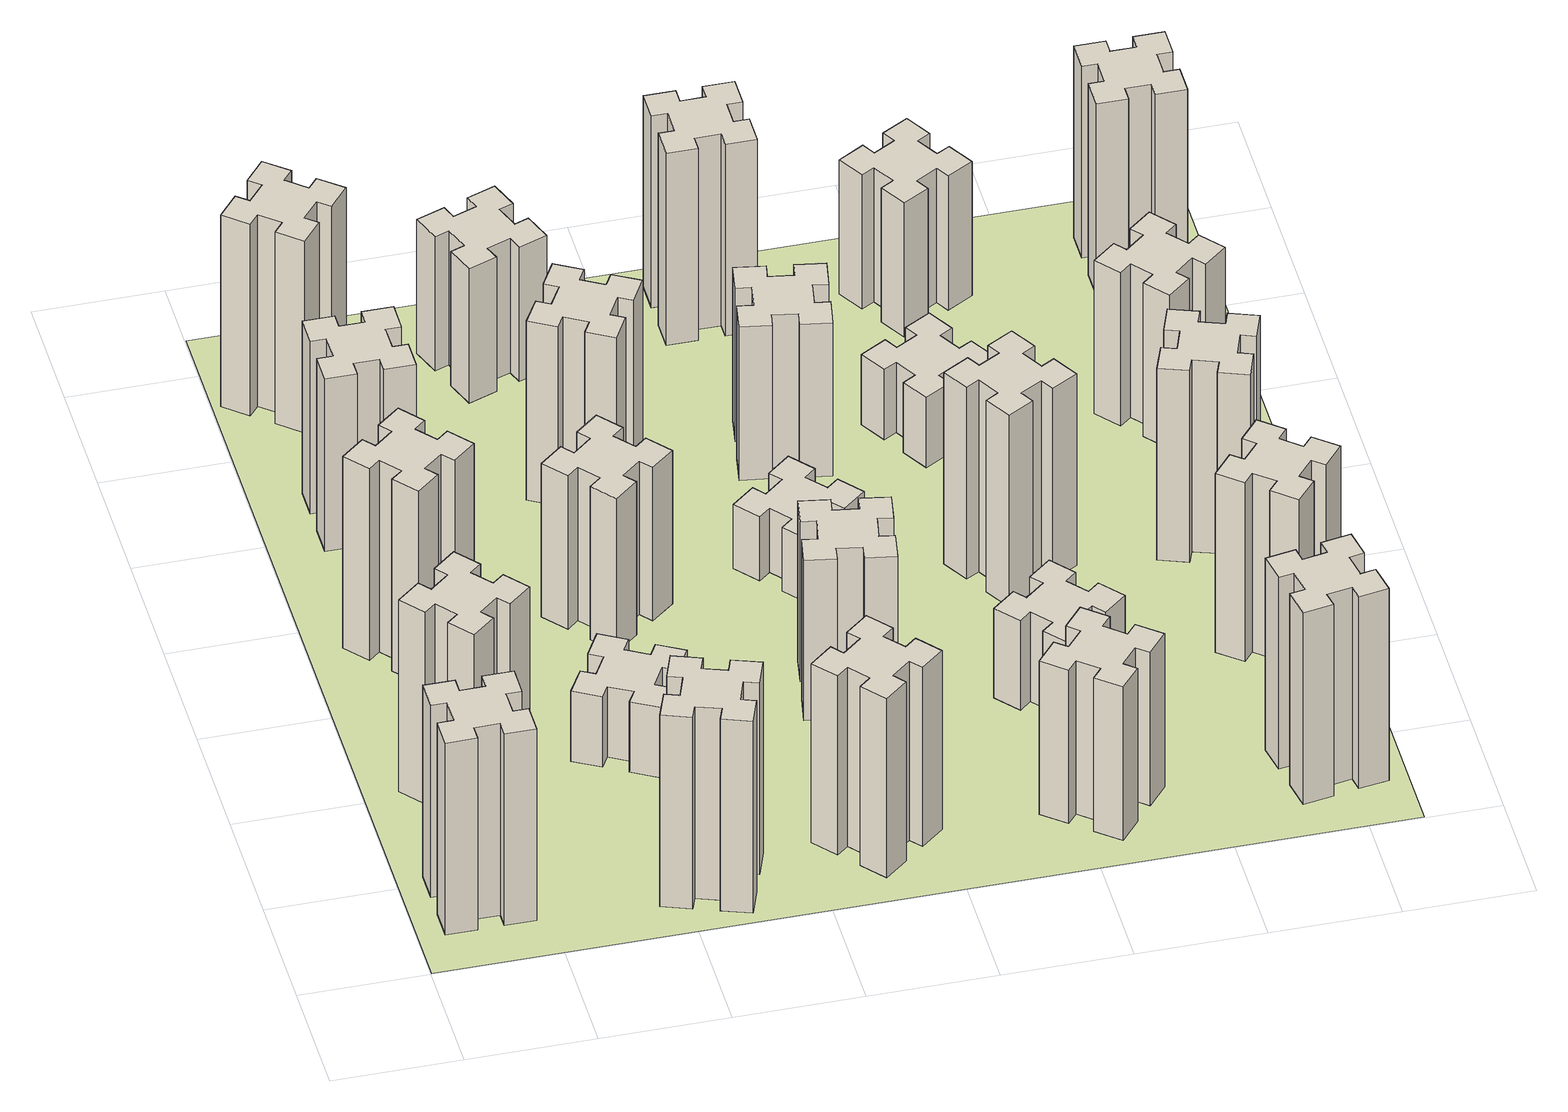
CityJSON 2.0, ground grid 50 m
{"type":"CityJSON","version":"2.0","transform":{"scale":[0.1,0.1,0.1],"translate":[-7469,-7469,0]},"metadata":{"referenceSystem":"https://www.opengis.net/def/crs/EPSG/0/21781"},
"CityObjects":{
"building1":{"type":"Building","attributes":{"class":"1000","function":"1000","usage":"1000","yearOfConstruction":2016,"roofType":"1000","measuredHeight":90,"storeysAboveGround":30,"storeysBelowGround":0},"geometry":[{"type":"Solid","lod":"1","boundaries":[[[[0,1,2,3,4,5,6,7,8,9,10,11,12,13,14,15,16,17,18,19]],[[17,16,20,21]],[[16,15,22,20]],[[15,14,23,22]],[[14,13,24,23]],[[13,12,25,24]],[[12,11,26,25]],[[11,10,27,26]],[[10,9,28,27]],[[9,8,29,28]],[[8,7,30,29]],[[7,6,31,30]],[[6,5,32,31]],[[5,4,33,32]],[[4,3,34,33]],[[3,2,35,34]],[[2,1,36,35]],[[1,0,37,36]],[[0,19,38,37]],[[19,18,39,38]],[[18,17,21,39]],[[24,25,26,27,28,29,30,31,32,33,34,35,36,37,38,39,21,20,22,23]]]]}]},
"building2":{"type":"Building","attributes":{"class":"1000","function":"1000","usage":"1000","yearOfConstruction":2016,"roofType":"1000","measuredHeight":90,"storeysAboveGround":30,"storeysBelowGround":0},"geometry":[{"type":"Solid","lod":"1","boundaries":[[[[40,41,42,43,44,45,46,47,48,49,50,51,52,53,54,55,56,57,58,59]],[[57,56,60,61]],[[56,55,62,60]],[[55,54,63,62]],[[54,53,64,63]],[[53,52,65,64]],[[52,51,66,65]],[[51,50,67,66]],[[50,49,68,67]],[[49,48,69,68]],[[48,47,70,69]],[[47,46,71,70]],[[46,45,72,71]],[[45,44,73,72]],[[44,43,74,73]],[[43,42,75,74]],[[42,41,76,75]],[[41,40,77,76]],[[40,59,78,77]],[[59,58,79,78]],[[58,57,61,79]],[[64,65,66,67,68,69,70,71,72,73,74,75,76,77,78,79,61,60,62,63]]]]}]},
"building3":{"type":"Building","attributes":{"class":"1000","function":"1000","usage":"1000","yearOfConstruction":2016,"roofType":"1000","measuredHeight":90,"storeysAboveGround":30,"storeysBelowGround":0},"geometry":[{"type":"Solid","lod":"1","boundaries":[[[[80,81,82,83,84,85,86,87,88,89,90,91,92,93,94,95,96,97,98,99]],[[97,96,100,101]],[[96,95,102,100]],[[95,94,103,102]],[[94,93,104,103]],[[93,92,105,104]],[[92,91,106,105]],[[91,90,107,106]],[[90,89,108,107]],[[89,88,109,108]],[[88,87,110,109]],[[87,86,111,110]],[[86,85,112,111]],[[85,84,113,112]],[[84,83,114,113]],[[83,82,115,114]],[[82,81,116,115]],[[81,80,117,116]],[[80,99,118,117]],[[99,98,119,118]],[[98,97,101,119]],[[104,105,106,107,108,109,110,111,112,113,114,115,116,117,118,119,101,100,102,103]]]]}]},
"building4":{"type":"Building","attributes":{"class":"1000","function":"1000","usage":"1000","yearOfConstruction":2016,"roofType":"1000","measuredHeight":81,"storeysAboveGround":30,"storeysBelowGround":0},"geometry":[{"type":"Solid","lod":"1","boundaries":[[[[120,121,122,123,124,125,126,127,128,129,130,131,132,133,134,135,136,137,138,139]],[[137,136,140,141]],[[136,135,142,140]],[[135,134,143,142]],[[134,133,144,143]],[[133,132,145,144]],[[132,131,146,145]],[[131,130,147,146]],[[130,129,148,147]],[[129,128,149,148]],[[128,127,150,149]],[[127,126,151,150]],[[126,125,152,151]],[[125,124,153,152]],[[124,123,154,153]],[[123,122,155,154]],[[122,121,156,155]],[[121,120,157,156]],[[120,139,158,157]],[[139,138,159,158]],[[138,137,141,159]],[[144,145,146,147,148,149,150,151,152,153,154,155,156,157,158,159,141,140,142,143]]]]}]},
"building5":{"type":"Building","attributes":{"class":"1000","function":"1000","usage":"1000","yearOfConstruction":2016,"roofType":"1000","measuredHeight":90,"storeysAboveGround":30,"storeysBelowGround":0},"geometry":[{"type":"Solid","lod":"1","boundaries":[[[[160,161,162,163,164,165,166,167,168,169,170,171,172,173,174,175,176,177,178,179]],[[177,176,180,181]],[[176,175,182,180]],[[175,174,183,182]],[[174,173,184,183]],[[173,172,185,184]],[[172,171,186,185]],[[171,170,187,186]],[[170,169,188,187]],[[169,168,189,188]],[[168,167,190,189]],[[167,166,191,190]],[[166,165,192,191]],[[165,164,193,192]],[[164,163,194,193]],[[163,162,195,194]],[[162,161,196,195]],[[161,160,197,196]],[[160,179,198,197]],[[179,178,199,198]],[[178,177,181,199]],[[184,185,186,187,188,189,190,191,192,193,194,195,196,197,198,199,181,180,182,183]]]]}]},
"building6":{"type":"Building","attributes":{"class":"1000","function":"1000","usage":"1000","yearOfConstruction":2016,"roofType":"1000","measuredHeight":90,"storeysAboveGround":30,"storeysBelowGround":0},"geometry":[{"type":"Solid","lod":"1","boundaries":[[[[200,201,202,203,204,205,206,207,208,209,210,211,212,213,214,215,216,217,218,219]],[[217,216,220,221]],[[216,215,222,220]],[[215,214,223,222]],[[214,213,224,223]],[[213,212,225,224]],[[212,211,226,225]],[[211,210,227,226]],[[210,209,228,227]],[[209,208,229,228]],[[208,207,230,229]],[[207,206,231,230]],[[206,205,232,231]],[[205,204,233,232]],[[204,203,234,233]],[[203,202,235,234]],[[202,201,236,235]],[[201,200,237,236]],[[200,219,238,237]],[[219,218,239,238]],[[218,217,221,239]],[[224,225,226,227,228,229,230,231,232,233,234,235,236,237,238,239,221,220,222,223]]]]}]},
"building7":{"type":"Building","attributes":{"class":"1000","function":"1000","usage":"1000","yearOfConstruction":2016,"roofType":"1000","measuredHeight":33,"storeysAboveGround":30,"storeysBelowGround":0},"geometry":[{"type":"Solid","lod":"1","boundaries":[[[[240,241,242,243,244,245,246,247,248,249,250,251,252,253,254,255,256,257,258,259]],[[257,256,260,261]],[[256,255,262,260]],[[255,254,263,262]],[[254,253,264,263]],[[253,252,265,264]],[[252,251,266,265]],[[251,250,267,266]],[[250,249,268,267]],[[249,248,269,268]],[[248,247,270,269]],[[247,246,271,270]],[[246,245,272,271]],[[245,244,273,272]],[[244,243,274,273]],[[243,242,275,274]],[[242,241,276,275]],[[241,240,277,276]],[[240,259,278,277]],[[259,258,279,278]],[[258,257,261,279]],[[264,265,266,267,268,269,270,271,272,273,274,275,276,277,278,279,261,260,262,263]]]]}]},
"building8":{"type":"Building","attributes":{"class":"1000","function":"1000","usage":"1000","yearOfConstruction":2016,"roofType":"1000","measuredHeight":72,"storeysAboveGround":30,"storeysBelowGround":0},"geometry":[{"type":"Solid","lod":"1","boundaries":[[[[280,281,282,283,284,285,286,287,288,289,290,291,292,293,294,295,296,297,298,299]],[[297,296,300,301]],[[296,295,302,300]],[[295,294,303,302]],[[294,293,304,303]],[[293,292,305,304]],[[292,291,306,305]],[[291,290,307,306]],[[290,289,308,307]],[[289,288,309,308]],[[288,287,310,309]],[[287,286,311,310]],[[286,285,312,311]],[[285,284,313,312]],[[284,283,314,313]],[[283,282,315,314]],[[282,281,316,315]],[[281,280,317,316]],[[280,299,318,317]],[[299,298,319,318]],[[298,297,301,319]],[[304,305,306,307,308,309,310,311,312,313,314,315,316,317,318,319,301,300,302,303]]]]}]},
"building9":{"type":"Building","attributes":{"class":"1000","function":"1000","usage":"1000","yearOfConstruction":2016,"roofType":"1000","measuredHeight":84,"storeysAboveGround":30,"storeysBelowGround":0},"geometry":[{"type":"Solid","lod":"1","boundaries":[[[[320,321,322,323,324,325,326,327,328,329,330,331,332,333,334,335,336,337,338,339]],[[337,336,340,341]],[[336,335,342,340]],[[335,334,343,342]],[[334,333,344,343]],[[333,332,345,344]],[[332,331,346,345]],[[331,330,347,346]],[[330,329,348,347]],[[329,328,349,348]],[[328,327,350,349]],[[327,326,351,350]],[[326,325,352,351]],[[325,324,353,352]],[[324,323,354,353]],[[323,322,355,354]],[[322,321,356,355]],[[321,320,357,356]],[[320,339,358,357]],[[339,338,359,358]],[[338,337,341,359]],[[344,345,346,347,348,349,350,351,352,353,354,355,356,357,358,359,341,340,342,343]]]]}]},
"building10":{"type":"Building","attributes":{"class":"1000","function":"1000","usage":"1000","yearOfConstruction":2016,"roofType":"1000","measuredHeight":84,"storeysAboveGround":30,"storeysBelowGround":0},"geometry":[{"type":"Solid","lod":"1","boundaries":[[[[360,361,362,363,364,365,366,367,368,369,370,371,372,373,374,375,376,377,378,379]],[[377,376,380,381]],[[376,375,382,380]],[[375,374,383,382]],[[374,373,384,383]],[[373,372,385,384]],[[372,371,386,385]],[[371,370,387,386]],[[370,369,388,387]],[[369,368,389,388]],[[368,367,390,389]],[[367,366,391,390]],[[366,365,392,391]],[[365,364,393,392]],[[364,363,394,393]],[[363,362,395,394]],[[362,361,396,395]],[[361,360,397,396]],[[360,379,398,397]],[[379,378,399,398]],[[378,377,381,399]],[[384,385,386,387,388,389,390,391,392,393,394,395,396,397,398,399,381,380,382,383]]]]}]},
"building11":{"type":"Building","attributes":{"class":"1000","function":"1000","usage":"1000","yearOfConstruction":2016,"roofType":"1000","measuredHeight":63,"storeysAboveGround":30,"storeysBelowGround":0},"geometry":[{"type":"Solid","lod":"1","boundaries":[[[[400,401,402,403,404,405,406,407,408,409,410,411,412,413,414,415,416,417,418,419]],[[417,416,420,421]],[[416,415,422,420]],[[415,414,423,422]],[[414,413,424,423]],[[413,412,425,424]],[[412,411,426,425]],[[411,410,427,426]],[[410,409,428,427]],[[409,408,429,428]],[[408,407,430,429]],[[407,406,431,430]],[[406,405,432,431]],[[405,404,433,432]],[[404,403,434,433]],[[403,402,435,434]],[[402,401,436,435]],[[401,400,437,436]],[[400,419,438,437]],[[419,418,439,438]],[[418,417,421,439]],[[424,425,426,427,428,429,430,431,432,433,434,435,436,437,438,439,421,420,422,423]]]]}]},
"building12":{"type":"Building","attributes":{"class":"1000","function":"1000","usage":"1000","yearOfConstruction":2016,"roofType":"1000","measuredHeight":75,"storeysAboveGround":30,"storeysBelowGround":0},"geometry":[{"type":"Solid","lod":"1","boundaries":[[[[440,441,442,443,444,445,446,447,448,449,450,451,452,453,454,455,456,457,458,459]],[[457,456,460,461]],[[456,455,462,460]],[[455,454,463,462]],[[454,453,464,463]],[[453,452,465,464]],[[452,451,466,465]],[[451,450,467,466]],[[450,449,468,467]],[[449,448,469,468]],[[448,447,470,469]],[[447,446,471,470]],[[446,445,472,471]],[[445,444,473,472]],[[444,443,474,473]],[[443,442,475,474]],[[442,441,476,475]],[[441,440,477,476]],[[440,459,478,477]],[[459,458,479,478]],[[458,457,461,479]],[[464,465,466,467,468,469,470,471,472,473,474,475,476,477,478,479,461,460,462,463]]]]}]},
"building13":{"type":"Building","attributes":{"class":"1000","function":"1000","usage":"1000","yearOfConstruction":2016,"roofType":"1000","measuredHeight":30,"storeysAboveGround":30,"storeysBelowGround":0},"geometry":[{"type":"Solid","lod":"1","boundaries":[[[[480,481,482,483,484,485,486,487,488,489,490,491,492,493,494,495,496,497,498,499]],[[497,496,500,501]],[[496,495,502,500]],[[495,494,503,502]],[[494,493,504,503]],[[493,492,505,504]],[[492,491,506,505]],[[491,490,507,506]],[[490,489,508,507]],[[489,488,509,508]],[[488,487,510,509]],[[487,486,511,510]],[[486,485,512,511]],[[485,484,513,512]],[[484,483,514,513]],[[483,482,515,514]],[[482,481,516,515]],[[481,480,517,516]],[[480,499,518,517]],[[499,498,519,518]],[[498,497,501,519]],[[504,505,506,507,508,509,510,511,512,513,514,515,516,517,518,519,501,500,502,503]]]]}]},
"building14":{"type":"Building","attributes":{"class":"1000","function":"1000","usage":"1000","yearOfConstruction":2016,"roofType":"1000","measuredHeight":72,"storeysAboveGround":30,"storeysBelowGround":0},"geometry":[{"type":"Solid","lod":"1","boundaries":[[[[520,521,522,523,524,525,526,527,528,529,530,531,532,533,534,535,536,537,538,539]],[[537,536,540,541]],[[536,535,542,540]],[[535,534,543,542]],[[534,533,544,543]],[[533,532,545,544]],[[532,531,546,545]],[[531,530,547,546]],[[530,529,548,547]],[[529,528,549,548]],[[528,527,550,549]],[[527,526,551,550]],[[526,525,552,551]],[[525,524,553,552]],[[524,523,554,553]],[[523,522,555,554]],[[522,521,556,555]],[[521,520,557,556]],[[520,539,558,557]],[[539,538,559,558]],[[538,537,541,559]],[[544,545,546,547,548,549,550,551,552,553,554,555,556,557,558,559,541,540,542,543]]]]}]},
"building15":{"type":"Building","attributes":{"class":"1000","function":"1000","usage":"1000","yearOfConstruction":2016,"roofType":"1000","measuredHeight":72,"storeysAboveGround":30,"storeysBelowGround":0},"geometry":[{"type":"Solid","lod":"1","boundaries":[[[[560,561,562,563,564,565,566,567,568,569,570,571,572,573,574,575,576,577,578,579]],[[577,576,580,581]],[[576,575,582,580]],[[575,574,583,582]],[[574,573,584,583]],[[573,572,585,584]],[[572,571,586,585]],[[571,570,587,586]],[[570,569,588,587]],[[569,568,589,588]],[[568,567,590,589]],[[567,566,591,590]],[[566,565,592,591]],[[565,564,593,592]],[[564,563,594,593]],[[563,562,595,594]],[[562,561,596,595]],[[561,560,597,596]],[[560,579,598,597]],[[579,578,599,598]],[[578,577,581,599]],[[584,585,586,587,588,589,590,591,592,593,594,595,596,597,598,599,581,580,582,583]]]]}]},
"building16":{"type":"Building","attributes":{"class":"1000","function":"1000","usage":"1000","yearOfConstruction":2016,"roofType":"1000","measuredHeight":90,"storeysAboveGround":30,"storeysBelowGround":0},"geometry":[{"type":"Solid","lod":"1","boundaries":[[[[600,601,602,603,604,605,606,607,608,609,610,611,612,613,614,615,616,617,618,619]],[[617,616,620,621]],[[616,615,622,620]],[[615,614,623,622]],[[614,613,624,623]],[[613,612,625,624]],[[612,611,626,625]],[[611,610,627,626]],[[610,609,628,627]],[[609,608,629,628]],[[608,607,630,629]],[[607,606,631,630]],[[606,605,632,631]],[[605,604,633,632]],[[604,603,634,633]],[[603,602,635,634]],[[602,601,636,635]],[[601,600,637,636]],[[600,619,638,637]],[[619,618,639,638]],[[618,617,621,639]],[[624,625,626,627,628,629,630,631,632,633,634,635,636,637,638,639,621,620,622,623]]]]}]},
"building17":{"type":"Building","attributes":{"class":"1000","function":"1000","usage":"1000","yearOfConstruction":2016,"roofType":"1000","measuredHeight":42,"storeysAboveGround":30,"storeysBelowGround":0},"geometry":[{"type":"Solid","lod":"1","boundaries":[[[[640,641,642,643,644,645,646,647,648,649,650,651,652,653,654,655,656,657,658,659]],[[657,656,660,661]],[[656,655,662,660]],[[655,654,663,662]],[[654,653,664,663]],[[653,652,665,664]],[[652,651,666,665]],[[651,650,667,666]],[[650,649,668,667]],[[649,648,669,668]],[[648,647,670,669]],[[647,646,671,670]],[[646,645,672,671]],[[645,644,673,672]],[[644,643,674,673]],[[643,642,675,674]],[[642,641,676,675]],[[641,640,677,676]],[[640,659,678,677]],[[659,658,679,678]],[[658,657,661,679]],[[664,665,666,667,668,669,670,671,672,673,674,675,676,677,678,679,661,660,662,663]]]]}]},
"building18":{"type":"Building","attributes":{"class":"1000","function":"1000","usage":"1000","yearOfConstruction":2016,"roofType":"1000","measuredHeight":90,"storeysAboveGround":30,"storeysBelowGround":0},"geometry":[{"type":"Solid","lod":"1","boundaries":[[[[680,681,682,683,684,685,686,687,688,689,690,691,692,693,694,695,696,697,698,699]],[[697,696,700,701]],[[696,695,702,700]],[[695,694,703,702]],[[694,693,704,703]],[[693,692,705,704]],[[692,691,706,705]],[[691,690,707,706]],[[690,689,708,707]],[[689,688,709,708]],[[688,687,710,709]],[[687,686,711,710]],[[686,685,712,711]],[[685,684,713,712]],[[684,683,714,713]],[[683,682,715,714]],[[682,681,716,715]],[[681,680,717,716]],[[680,699,718,717]],[[699,698,719,718]],[[698,697,701,719]],[[704,705,706,707,708,709,710,711,712,713,714,715,716,717,718,719,701,700,702,703]]]]}]},
"building19":{"type":"Building","attributes":{"class":"1000","function":"1000","usage":"1000","yearOfConstruction":2016,"roofType":"1000","measuredHeight":33,"storeysAboveGround":30,"storeysBelowGround":0},"geometry":[{"type":"Solid","lod":"1","boundaries":[[[[720,721,722,723,724,725,726,727,728,729,730,731,732,733,734,735,736,737,738,739]],[[737,736,740,741]],[[736,735,742,740]],[[735,734,743,742]],[[734,733,744,743]],[[733,732,745,744]],[[732,731,746,745]],[[731,730,747,746]],[[730,729,748,747]],[[729,728,749,748]],[[728,727,750,749]],[[727,726,751,750]],[[726,725,752,751]],[[725,724,753,752]],[[724,723,754,753]],[[723,722,755,754]],[[722,721,756,755]],[[721,720,757,756]],[[720,739,758,757]],[[739,738,759,758]],[[738,737,741,759]],[[744,745,746,747,748,749,750,751,752,753,754,755,756,757,758,759,741,740,742,743]]]]}]},
"building20":{"type":"Building","attributes":{"class":"1000","function":"1000","usage":"1000","yearOfConstruction":2016,"roofType":"1000","measuredHeight":90,"storeysAboveGround":30,"storeysBelowGround":0},"geometry":[{"type":"Solid","lod":"1","boundaries":[[[[760,761,762,763,764,765,766,767,768,769,770,771,772,773,774,775,776,777,778,779]],[[777,776,780,781]],[[776,775,782,780]],[[775,774,783,782]],[[774,773,784,783]],[[773,772,785,784]],[[772,771,786,785]],[[771,770,787,786]],[[770,769,788,787]],[[769,768,789,788]],[[768,767,790,789]],[[767,766,791,790]],[[766,765,792,791]],[[765,764,793,792]],[[764,763,794,793]],[[763,762,795,794]],[[762,761,796,795]],[[761,760,797,796]],[[760,779,798,797]],[[779,778,799,798]],[[778,777,781,799]],[[784,785,786,787,788,789,790,791,792,793,794,795,796,797,798,799,781,780,782,783]]]]}]},
"building21":{"type":"Building","attributes":{"class":"1000","function":"1000","usage":"1000","yearOfConstruction":2016,"roofType":"1000","measuredHeight":63,"storeysAboveGround":30,"storeysBelowGround":0},"geometry":[{"type":"Solid","lod":"1","boundaries":[[[[800,801,802,803,804,805,806,807,808,809,810,811,812,813,814,815,816,817,818,819]],[[817,816,820,821]],[[816,815,822,820]],[[815,814,823,822]],[[814,813,824,823]],[[813,812,825,824]],[[812,811,826,825]],[[811,810,827,826]],[[810,809,828,827]],[[809,808,829,828]],[[808,807,830,829]],[[807,806,831,830]],[[806,805,832,831]],[[805,804,833,832]],[[804,803,834,833]],[[803,802,835,834]],[[802,801,836,835]],[[801,800,837,836]],[[800,819,838,837]],[[819,818,839,838]],[[818,817,821,839]],[[824,825,826,827,828,829,830,831,832,833,834,835,836,837,838,839,821,820,822,823]]]]}]},
"building22":{"type":"Building","attributes":{"class":"1000","function":"1000","usage":"1000","yearOfConstruction":2016,"roofType":"1000","measuredHeight":84,"storeysAboveGround":30,"storeysBelowGround":0},"geometry":[{"type":"Solid","lod":"1","boundaries":[[[[840,841,842,843,844,845,846,847,848,849,850,851,852,853,854,855,856,857,858,859]],[[857,856,860,861]],[[856,855,862,860]],[[855,854,863,862]],[[854,853,864,863]],[[853,852,865,864]],[[852,851,866,865]],[[851,850,867,866]],[[850,849,868,867]],[[849,848,869,868]],[[848,847,870,869]],[[847,846,871,870]],[[846,845,872,871]],[[845,844,873,872]],[[844,843,874,873]],[[843,842,875,874]],[[842,841,876,875]],[[841,840,877,876]],[[840,859,878,877]],[[859,858,879,878]],[[858,857,861,879]],[[864,865,866,867,868,869,870,871,872,873,874,875,876,877,878,879,861,860,862,863]]]]}]},
"building23":{"type":"Building","attributes":{"class":"1000","function":"1000","usage":"1000","yearOfConstruction":2016,"roofType":"1000","measuredHeight":90,"storeysAboveGround":30,"storeysBelowGround":0},"geometry":[{"type":"Solid","lod":"1","boundaries":[[[[880,881,882,883,884,885,886,887,888,889,890,891,892,893,894,895,896,897,898,899]],[[897,896,900,901]],[[896,895,902,900]],[[895,894,903,902]],[[894,893,904,903]],[[893,892,905,904]],[[892,891,906,905]],[[891,890,907,906]],[[890,889,908,907]],[[889,888,909,908]],[[888,887,910,909]],[[887,886,911,910]],[[886,885,912,911]],[[885,884,913,912]],[[884,883,914,913]],[[883,882,915,914]],[[882,881,916,915]],[[881,880,917,916]],[[880,899,918,917]],[[899,898,919,918]],[[898,897,901,919]],[[904,905,906,907,908,909,910,911,912,913,914,915,916,917,918,919,901,900,902,903]]]]}]},
"building24":{"type":"Building","attributes":{"class":"1000","function":"1000","usage":"1000","yearOfConstruction":2016,"roofType":"1000","measuredHeight":72,"storeysAboveGround":30,"storeysBelowGround":0},"geometry":[{"type":"Solid","lod":"1","boundaries":[[[[920,921,922,923,924,925,926,927,928,929,930,931,932,933,934,935,936,937,938,939]],[[937,936,940,941]],[[936,935,942,940]],[[935,934,943,942]],[[934,933,944,943]],[[933,932,945,944]],[[932,931,946,945]],[[931,930,947,946]],[[930,929,948,947]],[[929,928,949,948]],[[928,927,950,949]],[[927,926,951,950]],[[926,925,952,951]],[[925,924,953,952]],[[924,923,954,953]],[[923,922,955,954]],[[922,921,956,955]],[[921,920,957,956]],[[920,939,958,957]],[[939,938,959,958]],[[938,937,941,959]],[[944,945,946,947,948,949,950,951,952,953,954,955,956,957,958,959,941,940,942,943]]]]}]},
"building25":{"type":"Building","attributes":{"class":"1000","function":"1000","usage":"1000","yearOfConstruction":2016,"roofType":"1000","measuredHeight":90,"storeysAboveGround":30,"storeysBelowGround":0},"geometry":[{"type":"Solid","lod":"1","boundaries":[[[[960,961,962,963,964,965,966,967,968,969,970,971,972,973,974,975,976,977,978,979]],[[977,976,980,981]],[[976,975,982,980]],[[975,974,983,982]],[[974,973,984,983]],[[973,972,985,984]],[[972,971,986,985]],[[971,970,987,986]],[[970,969,988,987]],[[969,968,989,988]],[[968,967,990,989]],[[967,966,991,990]],[[966,965,992,991]],[[965,964,993,992]],[[964,963,994,993]],[[963,962,995,994]],[[962,961,996,995]],[[961,960,997,996]],[[960,979,998,997]],[[979,978,999,998]],[[978,977,981,999]],[[984,985,986,987,988,989,990,991,992,993,994,995,996,997,998,999,981,980,982,983]]]]}]},
"landuse1":{"type":"LandUse","attributes":{"name":"plot1","function":"1010"},"geometry":[{"type":"MultiSurface","lod":"1","boundaries":[[[1000,1001,1002,1003]]]}]}
},
"vertices":[
[165,425,0],[165,325,0],[105,325,0],[105,205,0],[225,205,0],[225,265,0],[325,265,0],[325,205,0],[445,205,0],[445,325,0],[385,325,0],[385,425,0],[445,425,0],[445,545,0],[325,545,0],[325,485,0],[225,485,0],[225,545,0],[105,545,0],[105,425,0],[225,485,900],[225,545,900],[325,485,900],[325,545,900],[445,545,900],[445,425,900],[385,425,900],[385,325,900],[445,325,900],[445,205,900],[325,205,900],[325,265,900],[225,265,900],[225,205,900],[105,205,900],[105,325,900],[165,325,900],[165,425,900],[105,425,900],[105,545,900],
[492,1048,0],[427,1124,0],[473,1163,0],[396,1255,0],[304,1178,0],[343,1132,0],[266,1067,0],[228,1113,0],[136,1036,0],[213,944,0],[259,983,0],[323,906,0],[277,868,0],[354,776,0],[446,853,0],[408,899,0],[484,963,0],[523,917,0],[615,994,0],[538,1086,0],[484,963,900],[523,917,900],[408,899,900],[446,853,900],[354,776,900],[277,868,900],[323,906,900],[259,983,900],[213,944,900],[136,1036,900],[228,1113,900],[266,1067,900],[343,1132,900],[304,1178,900],[396,1255,900],[473,1163,900],[427,1124,900],[492,1048,900],[538,1086,900],[615,994,900],
[492,1888,0],[427,1964,0],[473,2003,0],[396,2095,0],[304,2018,0],[343,1972,0],[266,1907,0],[228,1953,0],[136,1876,0],[213,1784,0],[259,1823,0],[323,1746,0],[277,1708,0],[354,1616,0],[446,1693,0],[408,1739,0],[484,1803,0],[523,1757,0],[615,1834,0],[538,1926,0],[484,1803,900],[523,1757,900],[408,1739,900],[446,1693,900],[354,1616,900],[277,1708,900],[323,1746,900],[259,1823,900],[213,1784,900],[136,1876,900],[228,1953,900],[266,1907,900],[343,1972,900],[304,2018,900],[396,2095,900],[473,2003,900],[427,1964,900],[492,1888,900],[538,1926,900],[615,1834,900],
[485,2545,0],[485,2645,0],[545,2645,0],[545,2765,0],[425,2765,0],[425,2705,0],[325,2705,0],[325,2765,0],[205,2765,0],[205,2645,0],[265,2645,0],[265,2545,0],[205,2545,0],[205,2425,0],[325,2425,0],[325,2485,0],[425,2485,0],[425,2425,0],[545,2425,0],[545,2545,0],[425,2485,810],[425,2425,810],[325,2485,810],[325,2425,810],[205,2425,810],[205,2545,810],[265,2545,810],[265,2645,810],[205,2645,810],[205,2765,810],[325,2765,810],[325,2705,810],[425,2705,810],[425,2765,810],[545,2765,810],[545,2645,810],[485,2645,810],[485,2545,810],[545,2545,810],[545,2425,810],
[1029,360,0],[995,266,0],[939,287,0],[897,174,0],[1010,133,0],[1031,189,0],[1125,155,0],[1104,99,0],[1217,57,0],[1258,170,0],[1202,191,0],[1236,285,0],[1292,264,0],[1333,377,0],[1220,418,0],[1200,362,0],[1106,396,0],[1127,452,0],[1014,493,0],[973,380,0],[1106,396,900],[1127,452,900],[1200,362,900],[1220,418,900],[1333,377,900],[1292,264,900],[1236,285,900],[1202,191,900],[1258,170,900],[1217,57,900],[1104,99,900],[1125,155,900],[1031,189,900],[1010,133,900],[897,174,900],[939,287,900],[995,266,900],[1029,360,900],[973,380,900],[1014,493,900],
[384,3387,0],[308,3452,0],[346,3498,0],[254,3575,0],[177,3483,0],[223,3444,0],[159,3368,0],[113,3406,0],[36,3314,0],[128,3237,0],[166,3283,0],[243,3219,0],[204,3173,0],[296,3096,0],[373,3188,0],[327,3226,0],[392,3303,0],[438,3264,0],[515,3356,0],[423,3433,0],[392,3303,900],[438,3264,900],[327,3226,900],[373,3188,900],[296,3096,900],[204,3173,900],[243,3219,900],[166,3283,900],[128,3237,900],[36,3314,900],[113,3406,900],[159,3368,900],[223,3444,900],[177,3483,900],[254,3575,900],[346,3498,900],[308,3452,900],[384,3387,900],[423,3433,900],[515,3356,900],
[1086,1017,0],[1136,1104,0],[1188,1074,0],[1248,1178,0],[1144,1238,0],[1114,1186,0],[1027,1236,0],[1057,1288,0],[953,1348,0],[893,1244,0],[945,1214,0],[895,1127,0],[843,1157,0],[783,1053,0],[887,993,0],[917,1045,0],[1004,995,0],[974,943,0],[1078,883,0],[1138,987,0],[1004,995,330],[974,943,330],[917,1045,330],[887,993,330],[783,1053,330],[843,1157,330],[895,1127,330],[945,1214,330],[893,1244,330],[953,1348,330],[1057,1288,330],[1027,1236,330],[1114,1186,330],[1144,1238,330],[1248,1178,330],[1188,1074,330],[1136,1104,330],[1086,1017,330],[1138,987,330],[1078,883,330],
[1083,1972,0],[1006,1907,0],[968,1953,0],[876,1876,0],[953,1784,0],[999,1823,0],[1063,1746,0],[1017,1708,0],[1094,1616,0],[1186,1693,0],[1148,1739,0],[1224,1803,0],[1263,1757,0],[1355,1834,0],[1278,1926,0],[1232,1888,0],[1167,1964,0],[1213,2003,0],[1136,2095,0],[1044,2018,0],[1167,1964,720],[1213,2003,720],[1232,1888,720],[1278,1926,720],[1355,1834,720],[1263,1757,720],[1224,1803,720],[1148,1739,720],[1186,1693,720],[1094,1616,720],[1017,1708,720],[1063,1746,720],[999,1823,720],[953,1784,720],[876,1876,720],[968,1953,720],[1006,1907,720],[1083,1972,720],[1044,2018,720],[1136,2095,720],
[1639,343,0],[1703,266,0],[1657,228,0],[1734,136,0],[1826,213,0],[1788,259,0],[1864,323,0],[1903,277,0],[1995,354,0],[1918,446,0],[1872,408,0],[1807,484,0],[1853,523,0],[1776,615,0],[1684,538,0],[1723,492,0],[1646,427,0],[1608,473,0],[1516,396,0],[1593,304,0],[1646,427,840],[1608,473,840],[1723,492,840],[1684,538,840],[1776,615,840],[1853,523,840],[1807,484,840],[1872,408,840],[1918,446,840],[1995,354,840],[1903,277,840],[1864,323,840],[1788,259,840],[1826,213,840],[1734,136,840],[1657,228,840],[1703,266,840],[1639,343,840],[1593,304,840],[1516,396,840],
[1117,2525,0],[1204,2475,0],[1174,2423,0],[1278,2363,0],[1338,2467,0],[1286,2497,0],[1336,2584,0],[1388,2554,0],[1448,2658,0],[1344,2718,0],[1314,2666,0],[1227,2716,0],[1257,2768,0],[1153,2828,0],[1093,2724,0],[1145,2694,0],[1095,2607,0],[1043,2637,0],[983,2533,0],[1087,2473,0],[1095,2607,840],[1043,2637,840],[1145,2694,840],[1093,2724,840],[1153,2828,840],[1257,2768,840],[1227,2716,840],[1314,2666,840],[1344,2718,840],[1448,2658,840],[1388,2554,840],[1336,2584,840],[1286,2497,840],[1338,2467,840],[1278,2363,840],[1174,2423,840],[1204,2475,840],[1117,2525,840],[1087,2473,840],[983,2533,840],
[1025,3456,0],[931,3422,0],[910,3478,0],[797,3437,0],[839,3324,0],[895,3345,0],[929,3251,0],[873,3230,0],[914,3117,0],[1027,3159,0],[1006,3215,0],[1100,3249,0],[1120,3193,0],[1233,3234,0],[1192,3347,0],[1136,3326,0],[1102,3420,0],[1158,3440,0],[1117,3553,0],[1004,3512,0],[1102,3420,630],[1158,3440,630],[1136,3326,630],[1192,3347,630],[1233,3234,630],[1120,3193,630],[1100,3249,630],[1006,3215,630],[1027,3159,630],[914,3117,630],[873,3230,630],[929,3251,630],[895,3345,630],[839,3324,630],[797,3437,630],[910,3478,630],[931,3422,630],[1025,3456,630],[1004,3512,630],[1117,3553,630],
[1955,1147,0],[1972,1245,0],[2031,1235,0],[2052,1353,0],[1934,1374,0],[1924,1315,0],[1825,1332,0],[1836,1391,0],[1717,1412,0],[1697,1294,0],[1756,1284,0],[1738,1185,0],[1679,1196,0],[1658,1077,0],[1777,1057,0],[1787,1116,0],[1885,1098,0],[1875,1039,0],[1993,1018,0],[2014,1137,0],[1885,1098,750],[1875,1039,750],[1787,1116,750],[1777,1057,750],[1658,1077,750],[1679,1196,750],[1738,1185,750],[1756,1284,750],[1697,1294,750],[1717,1412,750],[1836,1391,750],[1825,1332,750],[1924,1315,750],[1934,1374,750],[2052,1353,750],[2031,1235,750],[1972,1245,750],[1955,1147,750],[2014,1137,750],[1993,1018,750],
[1972,1988,0],[1907,2064,0],[1953,2103,0],[1876,2195,0],[1784,2118,0],[1823,2072,0],[1746,2007,0],[1708,2053,0],[1616,1976,0],[1693,1884,0],[1739,1923,0],[1803,1846,0],[1757,1808,0],[1834,1716,0],[1926,1793,0],[1888,1839,0],[1964,1903,0],[2003,1857,0],[2095,1934,0],[2018,2026,0],[1964,1903,300],[2003,1857,300],[1888,1839,300],[1926,1793,300],[1834,1716,300],[1757,1808,300],[1803,1846,300],[1739,1923,300],[1693,1884,300],[1616,1976,300],[1708,2053,300],[1746,2007,300],[1823,2072,300],[1784,2118,300],[1876,2195,300],[1953,2103,300],[1907,2064,300],[1972,1988,300],[2018,2026,300],[2095,1934,300],
[2486,323,0],[2563,259,0],[2524,213,0],[2616,136,0],[2693,228,0],[2647,266,0],[2712,343,0],[2758,304,0],[2835,396,0],[2743,473,0],[2704,427,0],[2628,492,0],[2666,538,0],[2574,615,0],[2497,523,0],[2543,484,0],[2479,408,0],[2433,446,0],[2356,354,0],[2448,277,0],[2479,408,720],[2433,446,720],[2543,484,720],[2497,523,720],[2574,615,720],[2666,538,720],[2628,492,720],[2704,427,720],[2743,473,720],[2835,396,720],[2758,304,720],[2712,343,720],[2647,266,720],[2693,228,720],[2616,136,720],[2524,213,720],[2563,259,720],[2486,323,720],[2448,277,720],[2356,354,720],
[2055,2527,0],[2072,2625,0],[2131,2615,0],[2152,2733,0],[2034,2754,0],[2024,2695,0],[1925,2712,0],[1936,2771,0],[1817,2792,0],[1797,2674,0],[1856,2664,0],[1838,2565,0],[1779,2576,0],[1758,2457,0],[1877,2437,0],[1887,2496,0],[1985,2478,0],[1975,2419,0],[2093,2398,0],[2114,2517,0],[1985,2478,720],[1975,2419,720],[1887,2496,720],[1877,2437,720],[1758,2457,720],[1779,2576,720],[1838,2565,720],[1856,2664,720],[1797,2674,720],[1817,2792,720],[1936,2771,720],[1925,2712,720],[2024,2695,720],[2034,2754,720],[2152,2733,720],[2131,2615,720],[2072,2625,720],[2055,2527,720],[2114,2517,720],[2093,2398,720],
[1965,3385,0],[1965,3485,0],[2025,3485,0],[2025,3605,0],[1905,3605,0],[1905,3545,0],[1805,3545,0],[1805,3605,0],[1685,3605,0],[1685,3485,0],[1745,3485,0],[1745,3385,0],[1685,3385,0],[1685,3265,0],[1805,3265,0],[1805,3325,0],[1905,3325,0],[1905,3265,0],[2025,3265,0],[2025,3385,0],[1905,3325,900],[1905,3265,900],[1805,3325,900],[1805,3265,900],[1685,3265,900],[1685,3385,900],[1745,3385,900],[1745,3485,900],[1685,3485,900],[1685,3605,900],[1805,3605,900],[1805,3545,900],[1905,3545,900],[1905,3605,900],[2025,3605,900],[2025,3485,900],[1965,3485,900],[1965,3385,900],[2025,3385,900],[2025,3265,900],
[2563,1132,0],[2486,1067,0],[2448,1113,0],[2356,1036,0],[2433,944,0],[2479,983,0],[2543,906,0],[2497,868,0],[2574,776,0],[2666,853,0],[2628,899,0],[2704,963,0],[2743,917,0],[2835,994,0],[2758,1086,0],[2712,1048,0],[2647,1124,0],[2693,1163,0],[2616,1255,0],[2524,1178,0],[2647,1124,420],[2693,1163,420],[2712,1048,420],[2758,1086,420],[2835,994,420],[2743,917,420],[2704,963,420],[2628,899,420],[2666,853,420],[2574,776,420],[2497,868,420],[2543,906,420],[2479,983,420],[2433,944,420],[2356,1036,420],[2448,1113,420],[2486,1067,420],[2563,1132,420],[2524,1178,420],[2616,1255,420],
[2475,1744,0],[2525,1657,0],[2473,1627,0],[2533,1523,0],[2637,1583,0],[2607,1635,0],[2694,1685,0],[2724,1633,0],[2828,1693,0],[2768,1797,0],[2716,1767,0],[2666,1854,0],[2718,1884,0],[2658,1988,0],[2554,1928,0],[2584,1876,0],[2497,1826,0],[2467,1878,0],[2363,1818,0],[2423,1714,0],[2497,1826,900],[2467,1878,900],[2584,1876,900],[2554,1928,900],[2658,1988,900],[2718,1884,900],[2666,1854,900],[2716,1767,900],[2768,1797,900],[2828,1693,900],[2724,1633,900],[2694,1685,900],[2607,1635,900],[2637,1583,900],[2533,1523,900],[2473,1627,900],[2525,1657,900],[2475,1744,900],[2423,1714,900],[2363,1818,900],
[2375,2584,0],[2425,2497,0],[2373,2467,0],[2433,2363,0],[2537,2423,0],[2507,2475,0],[2594,2525,0],[2624,2473,0],[2728,2533,0],[2668,2637,0],[2616,2607,0],[2566,2694,0],[2618,2724,0],[2558,2828,0],[2454,2768,0],[2484,2716,0],[2397,2666,0],[2367,2718,0],[2263,2658,0],[2323,2554,0],[2397,2666,330],[2367,2718,330],[2484,2716,330],[2454,2768,330],[2558,2828,330],[2618,2724,330],[2566,2694,330],[2616,2607,330],[2668,2637,330],[2728,2533,330],[2624,2473,330],[2594,2525,330],[2507,2475,330],[2537,2423,330],[2433,2363,330],[2373,2467,330],[2425,2497,330],[2375,2584,330],[2323,2554,330],[2263,2658,330],
[3465,492,0],[3367,475,0],[3357,534,0],[3238,513,0],[3259,395,0],[3318,405,0],[3336,307,0],[3277,297,0],[3297,178,0],[3416,199,0],[3405,258,0],[3504,276,0],[3514,217,0],[3632,237,0],[3611,356,0],[3552,345,0],[3535,444,0],[3594,454,0],[3573,572,0],[3455,551,0],[3535,444,900],[3594,454,900],[3552,345,900],[3611,356,900],[3632,237,900],[3514,217,900],[3504,276,900],[3405,258,900],[3416,199,900],[3297,178,900],[3277,297,900],[3336,307,900],[3318,405,900],[3259,395,900],[3238,513,900],[3357,534,900],[3367,475,900],[3465,492,900],[3455,551,900],[3573,572,900],
[2716,3347,0],[2666,3434,0],[2718,3464,0],[2658,3568,0],[2554,3508,0],[2584,3456,0],[2497,3406,0],[2467,3458,0],[2363,3398,0],[2423,3294,0],[2475,3324,0],[2525,3237,0],[2473,3207,0],[2533,3103,0],[2637,3163,0],[2607,3215,0],[2694,3265,0],[2724,3213,0],[2828,3273,0],[2768,3377,0],[2694,3265,630],[2724,3213,630],[2607,3215,630],[2637,3163,630],[2533,3103,630],[2473,3207,630],[2525,3237,630],[2475,3324,630],[2423,3294,630],[2363,3398,630],[2467,3458,630],[2497,3406,630],[2584,3456,630],[2554,3508,630],[2658,3568,630],[2718,3464,630],[2666,3434,630],[2716,3347,630],[2768,3377,630],[2828,3273,630],
[3487,1006,0],[3552,1083,0],[3598,1044,0],[3675,1136,0],[3583,1213,0],[3544,1167,0],[3468,1232,0],[3506,1278,0],[3414,1355,0],[3337,1263,0],[3383,1224,0],[3319,1148,0],[3273,1186,0],[3196,1094,0],[3288,1017,0],[3326,1063,0],[3403,999,0],[3364,953,0],[3456,876,0],[3533,968,0],[3403,999,840],[3364,953,840],[3326,1063,840],[3288,1017,840],[3196,1094,840],[3273,1186,840],[3319,1148,840],[3383,1224,840],[3337,1263,840],[3414,1355,840],[3506,1278,840],[3468,1232,840],[3544,1167,840],[3583,1213,840],[3675,1136,840],[3598,1044,840],[3552,1083,840],[3487,1006,840],[3533,968,840],[3456,876,840],
[3422,1671,0],[3456,1765,0],[3512,1744,0],[3553,1857,0],[3440,1898,0],[3420,1842,0],[3326,1876,0],[3347,1932,0],[3234,1973,0],[3193,1860,0],[3249,1840,0],[3215,1746,0],[3159,1767,0],[3117,1654,0],[3230,1613,0],[3251,1669,0],[3345,1635,0],[3324,1579,0],[3437,1537,0],[3478,1650,0],[3345,1635,900],[3324,1579,900],[3251,1669,900],[3230,1613,900],[3117,1654,900],[3159,1767,900],[3215,1746,900],[3249,1840,900],[3193,1860,900],[3234,1973,900],[3347,1932,900],[3326,1876,900],[3420,1842,900],[3440,1898,900],[3553,1857,900],[3512,1744,900],[3456,1765,900],[3422,1671,900],[3478,1650,900],[3437,1537,900],
[3219,2463,0],[3283,2386,0],[3237,2348,0],[3314,2256,0],[3406,2333,0],[3368,2379,0],[3444,2443,0],[3483,2397,0],[3575,2474,0],[3498,2566,0],[3452,2528,0],[3387,2604,0],[3433,2643,0],[3356,2735,0],[3264,2658,0],[3303,2612,0],[3226,2547,0],[3188,2593,0],[3096,2516,0],[3173,2424,0],[3226,2547,720],[3188,2593,720],[3303,2612,720],[3264,2658,720],[3356,2735,720],[3433,2643,720],[3387,2604,720],[3452,2528,720],[3498,2566,720],[3575,2474,720],[3483,2397,720],[3444,2443,720],[3368,2379,720],[3406,2333,720],[3314,2256,720],[3237,2348,720],[3283,2386,720],[3219,2463,720],[3173,2424,720],[3096,2516,720],
[3385,3225,0],[3485,3225,0],[3485,3165,0],[3605,3165,0],[3605,3285,0],[3545,3285,0],[3545,3385,0],[3605,3385,0],[3605,3505,0],[3485,3505,0],[3485,3445,0],[3385,3445,0],[3385,3505,0],[3265,3505,0],[3265,3385,0],[3325,3385,0],[3325,3285,0],[3265,3285,0],[3265,3165,0],[3385,3165,0],[3325,3285,900],[3265,3285,900],[3325,3385,900],[3265,3385,900],[3265,3505,900],[3385,3505,900],[3385,3445,900],[3485,3445,900],[3485,3505,900],[3605,3505,900],[3605,3385,900],[3545,3385,900],[3545,3285,900],[3605,3285,900],[3605,3165,900],[3485,3165,900],[3485,3225,900],[3385,3225,900],[3385,3165,900],[3265,3165,900],
[5,3705,0],[3705,3705,0],[3705,5,0],[5,5,0]
]}
